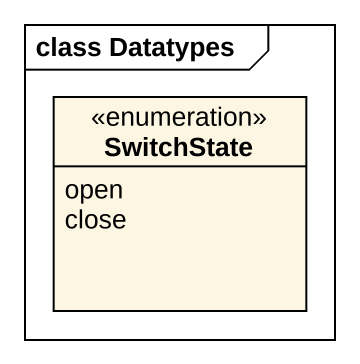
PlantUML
@startuml
mainframe class Datatypes
hide circle
hide empty members
enum SwitchState {
  open
  close
}
@enduml
